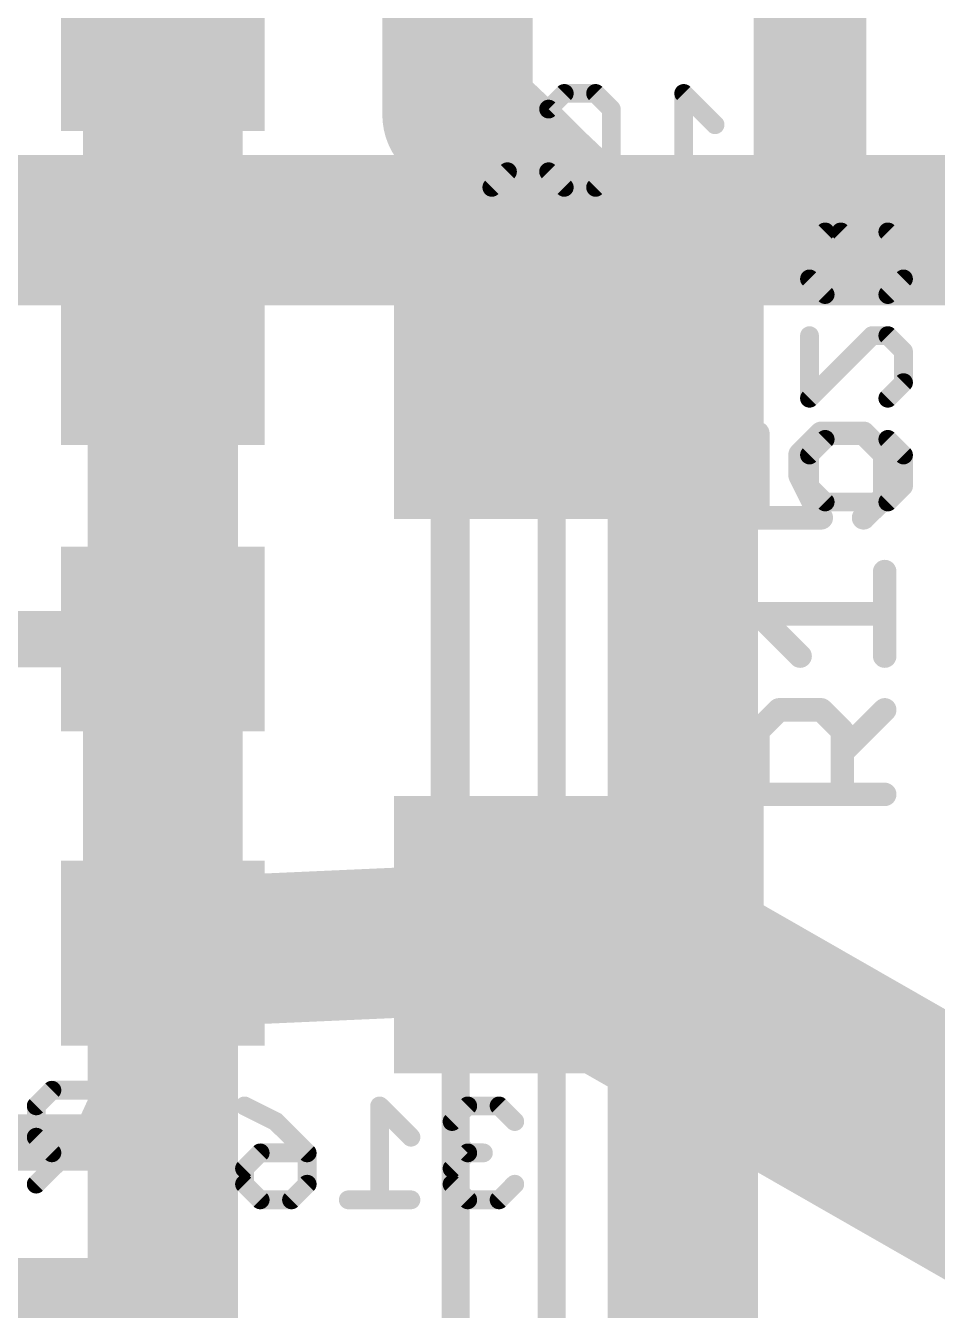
# Model space of a CAD drawing. Header units: inches. Extents: x -5 to 142, y -3 to 122.
# Drawn here: x 43.01 to 47.94, y 52.47 to 59.42 of the extents above; entities that cross this region are included whole.
import ezdxf

# ---------------------------------------------------------------- set-up
doc = ezdxf.new("R2010")
doc.units = ezdxf.units.IN
doc.header["$MEASUREMENT"] = 0
for name, color, linetype in [('15', 22, 'Continuous'), ('16', 175, 'Continuous'), ('2', 175, 'Continuous'), ('21', 253, 'Continuous'), ('25', 253, 'Continuous'), ('26', 253, 'Continuous'), ('28', 253, 'Continuous'), ('51', 253, 'Continuous'), ('52', 253, 'Continuous')]:
    doc.layers.add(name, color=color, linetype=linetype)

# ---------------------------------------------------------------- blocks, each defined once
blk = doc.blocks.new('RECT')
blk.add_solid([(-0.5, -0.5), (0.5, -0.5), (-0.5, 0.5), (0.5, 0.5)])

msp = doc.modelspace()

# ---------------------------------------------------------------- linework, layer by layer
at = {"layer": '15', "const_width": 0.8128}
msp.add_lwpolyline([(49.9688, 58.3125), (30.2188, 58.3125)], dxfattribs=at)
at = {"layer": '16'}
for points, const_width in [([(43.75, 57.65), (43.75, 56.1)], 0.8128), ([(42.85, 56.1), (43.75, 56.1)], 0.3048), ([(46, 54.5), (49.8066, 52.3185)], 1.27), ([(43.75, 54.4), (46, 54.5)], 0.8128), ([(43.75, 54.125), (43.75, 54.4)], 0.6096), ([(43.4062, 53.375), (43.75, 54.125)], 0.3048), ([(40.875, 53.375), (43.4062, 53.375)], 0.3048), ([(43, 52), (43.0938, 51.9062)], 1.27)]:
    msp.add_lwpolyline(points, dxfattribs=dict(at, const_width=const_width))
for points, const_width in [([(43.9532, 57.65, 1), (43.5468, 57.65)], 0.4064), ([(43.5468, 56.1, 1), (43.9532, 56.1)], 0.4064), ([(43.75, 56.0238, 1), (43.75, 56.1762)], 0.1524), ([(46.1579, 54.7755, 1), (45.8421, 54.2245)], 0.635), ([(46.009, 54.297, 1), (45.991, 54.703)], 0.4064), ([(43.741, 54.603, 1), (43.759, 54.197)], 0.4064), ([(43.9024, 54.4, 1), (43.5976, 54.4)], 0.3048), ([(43.5976, 54.125, 1), (43.9024, 54.125)], 0.3048), ([(43.8193, 54.0933, 1), (43.6807, 54.1567)], 0.1524), ([(43.337, 53.4067, 1), (43.4755, 53.3433)], 0.1524), ([(43.4062, 53.2988, 1), (43.4062, 53.4512)], 0.1524), ([(43.2245, 52.2245, 1), (42.7755, 51.7755)], 0.635)]:
    msp.add_lwpolyline(points, format="xyb", dxfattribs=dict(at, const_width=const_width))
at = {"layer": '2', "const_width": 0.8128}
for points in [[(43.75, 74.25), (43.75, 47.25)], [(45.3438, 58.9375), (45.3438, 68.5938)], [(46.5625, 57.7812), (45.3438, 58.9375)], [(46.5625, 51.4688), (46.5625, 57.7812)]]:
    msp.add_lwpolyline(points, dxfattribs=at)
at = {"layer": '2', "const_width": 0.4064}
for points in [[(45.4836, 59.0849, 1), (45.2039, 58.7901)], [(45.1405, 58.9375, 1), (45.547, 58.9375)], [(46.7657, 57.7812, 1), (46.3593, 57.7812)], [(46.4226, 57.6338, 1), (46.7024, 57.9287)]]:
    msp.add_lwpolyline(points, format="xyb", dxfattribs=at)
at = {"layer": '21', "const_width": 0.1524}
for points in [[(45.334, 72.327), (45.334, 46.673)], [(45.98, 58.068), (48.52, 58.068)], [(45.726, 57.814), (45.726, 57.179)], [(45.853, 57.052), (45.726, 57.179)], [(45.853, 50.448), (45.853, 57.052)]]:
    msp.add_lwpolyline(points, dxfattribs=at)
at = {"layer": '21'}
for points, const_width in [([(45.98, 58.068, 0.4142), (45.726, 57.814)], 0.1524), ([(45.98, 58.1061, 1), (45.98, 58.0299)], 0.0762), ([(45.98, 58.0299, 1), (45.98, 58.1061)], 0.0762), ([(45.7641, 57.814, 1), (45.6879, 57.814)], 0.0762), ([(45.6879, 57.814, 1), (45.7641, 57.814)], 0.0762), ([(45.7529, 57.2059, 1), (45.6991, 57.1521)], 0.0762), ([(45.6879, 57.179, 1), (45.7641, 57.179)], 0.0762), ([(45.8911, 57.052, 1), (45.8149, 57.052)], 0.0762), ([(45.8261, 57.0251, 1), (45.8799, 57.0789)], 0.0762)]:
    msp.add_lwpolyline(points, format="xyb", dxfattribs=dict(at, const_width=const_width))
at = {"layer": '25', "const_width": 0.127}
for points in [[(46.9679, 57.2137), (46.9679, 56.7561)], [(47.1967, 57.0993), (47.3111, 57.2137)], [(47.3111, 57.2137), (47.5399, 57.2137)], [(47.5399, 57.2137), (47.6543, 57.0993)], [(47.1967, 56.9849), (47.1967, 57.0993)], [(47.6543, 57.0993), (47.6543, 56.8705)], [(47.3111, 56.7561), (47.1967, 56.9849)], [(47.6543, 56.8705), (47.5399, 56.7561)], [(46.9679, 56.7561), (47.3111, 56.7561)], [(47.6543, 56.0077), (47.6543, 56.4653)], [(47.1967, 56.0077), (46.9679, 56.2365)], [(46.9679, 56.2365), (47.6543, 56.2365)], [(46.9679, 55.6024), (47.0823, 55.7168)], [(47.0823, 55.7168), (47.3111, 55.7168)], [(47.3111, 55.7168), (47.4255, 55.6024)], [(47.4255, 55.488), (47.6543, 55.7168)], [(46.9679, 55.2593), (46.9679, 55.6024)], [(47.4255, 55.6024), (47.4255, 55.2593)], [(47.6543, 55.2593), (46.9679, 55.2593)]]:
    msp.add_lwpolyline(points, dxfattribs=at)
at = {"layer": '25', "const_width": 0.0635}
for points in [[(46.9997, 57.2137, 1), (46.9362, 57.2137)], [(47.3111, 57.2454, 1), (47.3111, 57.1819)], [(47.3336, 57.1912, 1), (47.2887, 57.2361)], [(47.5624, 57.2361, 1), (47.5175, 57.1912)], [(47.5399, 57.1819, 1), (47.5399, 57.2454)], [(47.2285, 57.0993, 1), (47.165, 57.0993)], [(47.1743, 57.1217, 1), (47.2192, 57.0768)], [(47.6861, 57.0993, 1), (47.6225, 57.0993)], [(47.6318, 57.0768, 1), (47.6768, 57.1217)], [(47.2251, 56.9991, 1), (47.1683, 56.9707)], [(47.165, 56.9849, 1), (47.2285, 56.9849)], [(47.6225, 56.8705, 1), (47.6861, 56.8705)], [(47.6768, 56.848, 1), (47.6318, 56.8929)], [(46.9679, 56.7878, 1), (46.9679, 56.7243)], [(47.2827, 56.7419, 1), (47.3395, 56.7703)], [(47.3111, 56.7243, 1), (47.3111, 56.7878)], [(47.5175, 56.7785, 1), (47.5624, 56.7336)], [(46.9362, 56.7561, 1), (46.9997, 56.7561)], [(47.6861, 56.4653, 1), (47.6225, 56.4653)], [(46.9679, 56.2682, 1), (46.9679, 56.2047)], [(46.9904, 56.2589, 1), (46.9455, 56.214)], [(47.6543, 56.2047, 1), (47.6543, 56.2682)], [(47.1743, 55.9852, 1), (47.2192, 56.0301)], [(47.6225, 56.0077, 1), (47.6861, 56.0077)], [(47.0823, 55.7486, 1), (47.0823, 55.6851)], [(47.1048, 55.6944, 1), (47.0599, 55.7393)], [(47.3336, 55.7393, 1), (47.2887, 55.6944)], [(47.3111, 55.6851, 1), (47.3111, 55.7486)], [(47.6768, 55.6944, 1), (47.6318, 55.7393)], [(46.9997, 55.6024, 1), (46.9362, 55.6024)], [(46.9455, 55.6249, 1), (46.9904, 55.58)], [(47.4573, 55.6024, 1), (47.3938, 55.6024)], [(47.4031, 55.58, 1), (47.448, 55.6249)], [(47.4031, 55.5105, 1), (47.448, 55.4656)], [(46.9679, 55.291, 1), (46.9679, 55.2275)], [(46.9362, 55.2593, 1), (46.9997, 55.2593)], [(47.3938, 55.2593, 1), (47.4573, 55.2593)], [(47.6543, 55.2275, 1), (47.6543, 55.291)]]:
    msp.add_lwpolyline(points, format="xyb", dxfattribs=at)
at = {"layer": '26', "const_width": 0.1016}
for points in [[(47.3322, 58.3034), (47.2475, 58.2187)], [(47.4169, 58.3034), (47.3322, 58.3034)], [(47.5017, 58.2187), (47.4169, 58.3034)], [(47.5864, 58.3034), (47.5017, 58.2187)], [(47.6711, 58.3034), (47.5864, 58.3034)], [(47.7559, 58.2187), (47.6711, 58.3034)], [(47.2475, 58.2187), (47.2475, 58.0492)], [(47.5017, 58.2187), (47.5017, 58.134)], [(47.7559, 58.0492), (47.7559, 58.2187)], [(47.2475, 58.0492), (47.3322, 57.9645)], [(47.6711, 57.9645), (47.7559, 58.0492)], [(47.2475, 57.7421), (47.2475, 57.4032)], [(47.2475, 57.4032), (47.5864, 57.7421)], [(47.5864, 57.7421), (47.6711, 57.7421)], [(47.6711, 57.7421), (47.7559, 57.6574)], [(47.7559, 57.6574), (47.7559, 57.4879)], [(47.7559, 57.4879), (47.6711, 57.4032)], [(47.2475, 57.0961), (47.3322, 57.1808)], [(47.6711, 57.1808), (47.7559, 57.0961)], [(47.2475, 56.9266), (47.2475, 57.0961)], [(47.7559, 57.0961), (47.7559, 56.9266)], [(47.3322, 56.8419), (47.2475, 56.9266)], [(47.7559, 56.9266), (47.6711, 56.8419)], [(47.6711, 56.8419), (47.3322, 56.8419)], [(43.1502, 53.6584), (43.0654, 53.5736)], [(43.4044, 53.6584), (43.1502, 53.6584)], [(43.4044, 53.15), (43.4044, 53.6584)], [(43.0654, 53.5736), (43.0654, 53.4042)], [(43.0654, 53.4042), (43.1502, 53.3194)], [(43.2349, 53.3194), (43.0654, 53.15)], [(43.1502, 53.3194), (43.4044, 53.3194)]]:
    msp.add_lwpolyline(points, dxfattribs=at)
at = {"layer": '26', "const_width": 0.0508}
for points in [[(47.3322, 58.3288, 1), (47.3322, 58.278)], [(47.3501, 58.2855, 1), (47.3142, 58.3214)], [(47.4349, 58.3214, 1), (47.399, 58.2855)], [(47.4169, 58.278, 1), (47.4169, 58.3288)], [(47.5864, 58.3288, 1), (47.5864, 58.278)], [(47.6044, 58.2855, 1), (47.5684, 58.3214)], [(47.6891, 58.3214, 1), (47.6532, 58.2855)], [(47.6711, 58.278, 1), (47.6711, 58.3288)], [(47.2295, 58.2367, 1), (47.2654, 58.2007)], [(47.2728, 58.2187, 1), (47.2221, 58.2187)], [(47.4837, 58.2367, 1), (47.5196, 58.2007)], [(47.5271, 58.2187, 1), (47.4763, 58.2187)], [(47.4837, 58.2007, 1), (47.5196, 58.2367)], [(47.7813, 58.2187, 1), (47.7305, 58.2187)], [(47.7379, 58.2007, 1), (47.7738, 58.2367)], [(47.4763, 58.134, 1), (47.5271, 58.134)], [(47.2654, 58.0672, 1), (47.2295, 58.0313)], [(47.2221, 58.0492, 1), (47.2728, 58.0492)], [(47.7305, 58.0492, 1), (47.7813, 58.0492)], [(47.7738, 58.0313, 1), (47.7379, 58.0672)], [(47.3142, 57.9465, 1), (47.3501, 57.9824)], [(47.6532, 57.9824, 1), (47.6891, 57.9465)], [(47.2728, 57.7421, 1), (47.2221, 57.7421)], [(47.5864, 57.7675, 1), (47.5864, 57.7167)], [(47.6044, 57.7242, 1), (47.5684, 57.7601)], [(47.6891, 57.7601, 1), (47.6532, 57.7242)], [(47.6711, 57.7167, 1), (47.6711, 57.7675)], [(47.7813, 57.6574, 1), (47.7305, 57.6574)], [(47.7379, 57.6394, 1), (47.7738, 57.6754)], [(47.7305, 57.4879, 1), (47.7813, 57.4879)], [(47.7738, 57.47, 1), (47.7379, 57.5059)], [(47.2295, 57.4211, 1), (47.2654, 57.3852)], [(47.2221, 57.4032, 1), (47.2728, 57.4032)], [(47.6532, 57.4211, 1), (47.6891, 57.3852)], [(47.3501, 57.1629, 1), (47.3142, 57.1988)], [(47.6891, 57.1988, 1), (47.6532, 57.1629)], [(47.2728, 57.0961, 1), (47.2221, 57.0961)], [(47.2295, 57.114, 1), (47.2654, 57.0781)], [(47.7813, 57.0961, 1), (47.7305, 57.0961)], [(47.7379, 57.0781, 1), (47.7738, 57.114)], [(47.2654, 56.9446, 1), (47.2295, 56.9086)], [(47.2221, 56.9266, 1), (47.2728, 56.9266)], [(47.7305, 56.9266, 1), (47.7813, 56.9266)], [(47.7738, 56.9086, 1), (47.7379, 56.9446)], [(47.3322, 56.8673, 1), (47.3322, 56.8165)], [(47.3142, 56.8239, 1), (47.3501, 56.8598)], [(47.6532, 56.8598, 1), (47.6891, 56.8239)], [(47.6711, 56.8165, 1), (47.6711, 56.8673)], [(43.1502, 53.6838, 1), (43.1502, 53.633)], [(43.1681, 53.6404, 1), (43.1322, 53.6763)], [(43.4298, 53.6584, 1), (43.379, 53.6584)], [(43.4044, 53.633, 1), (43.4044, 53.6838)], [(43.0908, 53.5736, 1), (43.04, 53.5736)], [(43.0475, 53.5916, 1), (43.0834, 53.5557)], [(43.04, 53.4042, 1), (43.0908, 53.4042)], [(43.0834, 53.4221, 1), (43.0475, 53.3862)], [(43.1502, 53.3448, 1), (43.1502, 53.294)], [(43.1322, 53.3015, 1), (43.1681, 53.3374)], [(43.2529, 53.3015, 1), (43.2169, 53.3374)], [(43.4044, 53.294, 1), (43.4044, 53.3448)], [(43.0475, 53.1679, 1), (43.0834, 53.132)], [(43.379, 53.15, 1), (43.4298, 53.15)]]:
    msp.add_lwpolyline(points, format="xyb", dxfattribs=at)
at = {"layer": '28', "const_width": 0.1016}
for points in [[(45.9212, 59.053), (45.8364, 58.9682)], [(46.0907, 59.053), (45.9212, 59.053)], [(46.1754, 58.9682), (46.0907, 59.053)], [(46.7367, 58.8835), (46.5672, 59.053)], [(46.5672, 59.053), (46.5672, 58.5446)], [(45.8364, 58.9682), (45.8364, 58.6293)], [(46.1754, 58.6293), (45.8364, 58.9682)], [(46.1754, 58.6293), (46.1754, 58.9682)], [(45.2751, 58.5446), (45.2751, 58.8835)], [(45.6141, 58.8835), (45.6141, 58.6293)], [(45.6141, 58.6293), (45.5293, 58.5446)], [(45.8364, 58.6293), (45.9212, 58.5446)], [(46.0907, 58.5446), (46.1754, 58.6293)], [(45.5293, 58.5446), (45.2751, 58.5446)], [(45.9212, 58.5446), (46.0907, 58.5446)], [(46.7367, 58.5446), (46.3977, 58.5446)], [(43.9695, 53.0649), (43.9695, 53.5734)], [(44.1918, 53.5734), (44.3613, 53.4886)], [(45.0921, 53.4039), (44.9226, 53.5734)], [(44.9226, 53.5734), (44.9226, 53.0649)], [(45.3992, 53.5734), (45.3144, 53.4886)], [(45.5687, 53.5734), (45.3992, 53.5734)], [(45.6534, 53.4886), (45.5687, 53.5734)], [(44.3613, 53.4886), (44.5308, 53.3192)], [(45.3144, 53.4886), (45.3144, 53.4039)], [(43.9695, 53.2344), (43.7153, 53.4039)], [(45.3144, 53.4039), (45.3992, 53.3192)], [(44.1918, 53.2344), (44.2766, 53.3192)], [(44.2766, 53.3192), (44.5308, 53.3192)], [(44.5308, 53.3192), (44.5308, 53.1497)], [(45.3992, 53.3192), (45.3144, 53.2344)], [(45.3992, 53.3192), (45.4839, 53.3192)], [(43.7153, 53.0649), (43.9695, 53.2344)], [(44.1918, 53.1497), (44.1918, 53.2344)], [(45.3144, 53.2344), (45.3144, 53.1497)], [(44.2766, 53.0649), (44.1918, 53.1497)], [(44.5308, 53.1497), (44.446, 53.0649)], [(45.3144, 53.1497), (45.3992, 53.0649)], [(45.5687, 53.0649), (45.6534, 53.1497)], [(44.446, 53.0649), (44.2766, 53.0649)], [(45.0921, 53.0649), (44.7531, 53.0649)], [(45.3992, 53.0649), (45.5687, 53.0649)]]:
    msp.add_lwpolyline(points, dxfattribs=at)
at = {"layer": '28', "const_width": 0.0508}
for points in [[(45.9212, 59.0784, 1), (45.9212, 59.0276)], [(45.9391, 59.035, 1), (45.9032, 59.0709)], [(46.1086, 59.0709, 1), (46.0727, 59.035)], [(46.0907, 59.0276, 1), (46.0907, 59.0784)], [(46.5926, 59.053, 1), (46.5418, 59.053)], [(46.5852, 59.0709, 1), (46.5493, 59.035)], [(45.8618, 58.9682, 1), (45.811, 58.9682)], [(45.8544, 58.9862, 1), (45.8185, 58.9503)], [(45.8185, 58.9862, 1), (45.8544, 58.9503)], [(46.2008, 58.9682, 1), (46.15, 58.9682)], [(46.1574, 58.9503, 1), (46.1934, 58.9862)], [(45.3005, 58.8835, 1), (45.2497, 58.8835)], [(45.6395, 58.8835, 1), (45.5887, 58.8835)], [(46.7187, 58.8655, 1), (46.7547, 58.9015)], [(45.632, 58.6113, 1), (45.5961, 58.6472)], [(45.8544, 58.6472, 1), (45.8185, 58.6113)], [(46.1934, 58.6113, 1), (46.1574, 58.6472)], [(45.5887, 58.6293, 1), (45.6395, 58.6293)], [(45.811, 58.6293, 1), (45.8618, 58.6293)], [(46.15, 58.6293, 1), (46.2008, 58.6293)], [(46.1574, 58.6113, 1), (46.1934, 58.6472)], [(45.2751, 58.57, 1), (45.2751, 58.5191)], [(45.2497, 58.5446, 1), (45.3005, 58.5446)], [(45.5114, 58.5625, 1), (45.5473, 58.5266)], [(45.5293, 58.5191, 1), (45.5293, 58.57)], [(45.9212, 58.57, 1), (45.9212, 58.5191)], [(45.9032, 58.5266, 1), (45.9391, 58.5625)], [(46.0727, 58.5625, 1), (46.1086, 58.5266)], [(46.0907, 58.5191, 1), (46.0907, 58.57)], [(46.3977, 58.57, 1), (46.3977, 58.5191)], [(46.5418, 58.5446, 1), (46.5926, 58.5446)], [(46.7367, 58.5191, 1), (46.7367, 58.57)], [(43.9949, 53.5734, 1), (43.9441, 53.5734)], [(44.2032, 53.5961, 1), (44.1805, 53.5507)], [(44.9406, 53.5913, 1), (44.9046, 53.5554)], [(44.948, 53.5734, 1), (44.8972, 53.5734)], [(45.3992, 53.5988, 1), (45.3992, 53.548)], [(45.4171, 53.5554, 1), (45.3812, 53.5913)], [(45.5866, 53.5913, 1), (45.5507, 53.5554)], [(45.5687, 53.548, 1), (45.5687, 53.5988)], [(44.3793, 53.5066, 1), (44.3433, 53.4707)], [(44.3499, 53.4659, 1), (44.3727, 53.5114)], [(45.3398, 53.4886, 1), (45.289, 53.4886)], [(45.2965, 53.5066, 1), (45.3324, 53.4707)], [(45.6354, 53.4707, 1), (45.6714, 53.5066)], [(43.7293, 53.425, 1), (43.7012, 53.3828)], [(45.0741, 53.3859, 1), (45.11, 53.4219)], [(45.3324, 53.4219, 1), (45.2965, 53.3859)], [(45.289, 53.4039, 1), (45.3398, 53.4039)], [(44.2766, 53.3446, 1), (44.2766, 53.2938)], [(44.2945, 53.3012, 1), (44.2586, 53.3371)], [(44.5562, 53.3192, 1), (44.5054, 53.3192)], [(44.5128, 53.3012, 1), (44.5487, 53.3371)], [(44.5308, 53.2938, 1), (44.5308, 53.3446)], [(45.3992, 53.3446, 1), (45.3992, 53.2938)], [(45.4171, 53.3012, 1), (45.3812, 53.3371)], [(45.3812, 53.3012, 1), (45.4171, 53.3371)], [(45.4839, 53.2938, 1), (45.4839, 53.3446)], [(43.9836, 53.2133, 1), (43.9554, 53.2556)], [(43.9554, 53.2133, 1), (43.9836, 53.2556)], [(44.2172, 53.2344, 1), (44.1664, 53.2344)], [(44.1739, 53.2524, 1), (44.2098, 53.2165)], [(45.3398, 53.2344, 1), (45.289, 53.2344)], [(45.2965, 53.2524, 1), (45.3324, 53.2165)], [(44.2098, 53.1676, 1), (44.1739, 53.1317)], [(44.5487, 53.1317, 1), (44.5128, 53.1676)], [(45.3324, 53.1676, 1), (45.2965, 53.1317)], [(45.6714, 53.1317, 1), (45.6354, 53.1676)], [(44.1664, 53.1497, 1), (44.2172, 53.1497)], [(44.5054, 53.1497, 1), (44.5562, 53.1497)], [(45.289, 53.1497, 1), (45.3398, 53.1497)], [(43.7012, 53.0861, 1), (43.7293, 53.0438)], [(43.9441, 53.0649, 1), (43.9949, 53.0649)], [(44.2766, 53.0904, 1), (44.2766, 53.0395)], [(44.2586, 53.047, 1), (44.2945, 53.0829)], [(44.4281, 53.0829, 1), (44.464, 53.047)], [(44.446, 53.0395, 1), (44.446, 53.0904)], [(44.7531, 53.0904, 1), (44.7531, 53.0395)], [(44.8972, 53.0649, 1), (44.948, 53.0649)], [(45.0921, 53.0395, 1), (45.0921, 53.0904)], [(45.3992, 53.0904, 1), (45.3992, 53.0395)], [(45.3812, 53.047, 1), (45.4171, 53.0829)], [(45.5507, 53.0829, 1), (45.5866, 53.047)], [(45.5687, 53.0395, 1), (45.5687, 53.0904)]]:
    msp.add_lwpolyline(points, format="xyb", dxfattribs=at)
at = {"layer": '51', "const_width": 0.6096}
msp.add_lwpolyline([(47.25, 60.1), (47.25, 58.83)], dxfattribs=at)
at = {"layer": '51', "const_width": 0.3048}
msp.add_lwpolyline([(47.0976, 58.83, 1), (47.4024, 58.83)], format="xyb", dxfattribs=at)
at = {"layer": '52'}
for points, const_width in [([(43.394, 58.068), (43.394, 58.932)], 0.1524), ([(44.106, 58.932), (44.106, 58.068)], 0.1524), ([(45.25, 57.525), (45.25, 54.475)], 0.1016), ([(46.75, 54.475), (46.75, 57.525)], 0.1016), ([(43.394, 54.818), (43.394, 55.682)], 0.1524), ([(44.106, 55.682), (44.106, 54.818)], 0.1524)]:
    msp.add_lwpolyline(points, dxfattribs=dict(at, const_width=const_width))
for points, const_width in [([(43.4321, 58.932, 1), (43.3559, 58.932)], 0.0762), ([(44.1441, 58.932, 1), (44.0679, 58.932)], 0.0762), ([(43.3559, 58.068, 1), (43.4321, 58.068)], 0.0762), ([(44.0679, 58.068, 1), (44.1441, 58.068)], 0.0762), ([(45.2754, 57.525, 1), (45.2246, 57.525)], 0.0508), ([(46.7754, 57.525, 1), (46.7246, 57.525)], 0.0508), ([(43.4321, 55.682, 1), (43.3559, 55.682)], 0.0762), ([(44.1441, 55.682, 1), (44.0679, 55.682)], 0.0762), ([(43.3559, 54.818, 1), (43.4321, 54.818)], 0.0762), ([(44.0679, 54.818, 1), (44.1441, 54.818)], 0.0762), ([(45.2246, 54.475, 1), (45.2754, 54.475)], 0.0508), ([(46.7246, 54.475, 1), (46.7754, 54.475)], 0.0508)]:
    msp.add_lwpolyline(points, format="xyb", dxfattribs=dict(at, const_width=const_width))

# ---------------------------------------------------------------- block references
at = {"layer": '16', "yscale": 1.1, "rotation": 270}
for p in [(43.75, 59.35), (43.75, 57.65), (43.75, 56.1), (43.75, 54.4)]:
    msp.add_blockref('RECT', p, dxfattribs=at)
at = {"layer": '16', "xscale": 1.5, "yscale": 2}
for p, rotation in [((46, 57.5), 90), ((46, 54.5), 90), ((43, 52), 270)]:
    msp.add_blockref('RECT', p, dxfattribs=dict(at, rotation=rotation))
at = {"layer": '21', "xscale": 0.8636, "yscale": 0.6096, "rotation": 270}
msp.add_blockref('RECT', (47.25, 58.4998), dxfattribs=at)
at = {"layer": '52'}
for p, xscale, yscale, rotation in [((43.75, 59.135), 0.4064, 0.8636, 270), ((43.75, 57.865), 0.4064, 0.8636, 270), ((46, 57.35), 0.5, 1.6, 90), ((43.75, 55.885), 0.4064, 0.8636, 270), ((46, 54.65), 0.5, 1.6, 90), ((43.75, 54.615), 0.4064, 0.8636, 270)]:
    msp.add_blockref('RECT', p, dxfattribs=dict(at, xscale=xscale, yscale=yscale, rotation=rotation))

doc.saveas('drawing.dxf')
